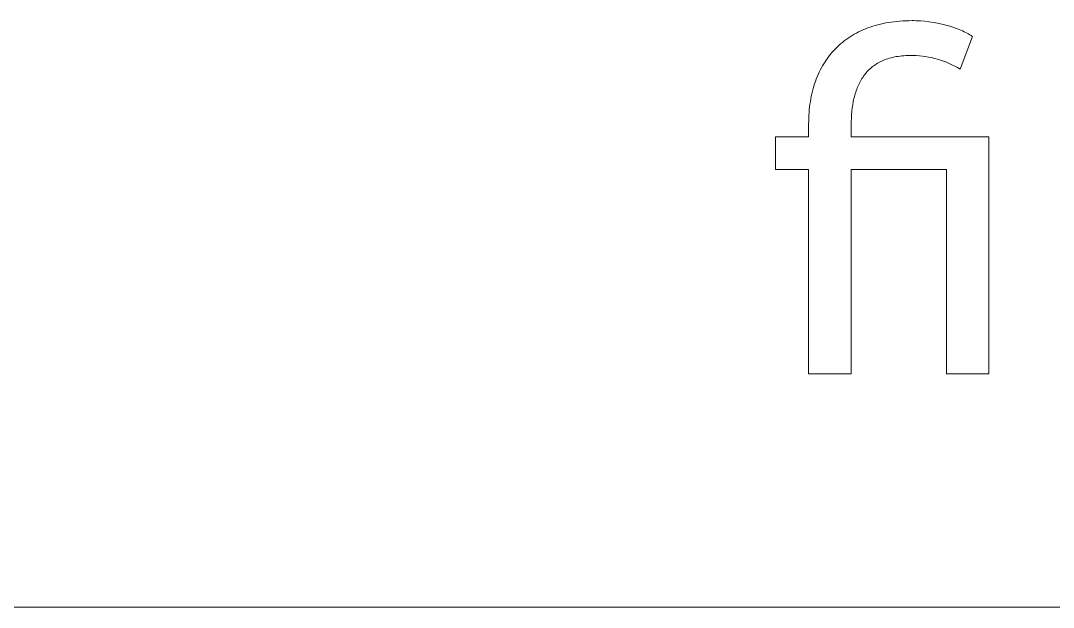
# Model space of a CAD drawing. Header units: millimetres. Extents: x -2542 to 6192, y -257 to 5845.
# Drawn here: x 3747.4 to 3931.6, y -256.6 to -151.9 of the extents above; entities that cross this region are included whole.
import ezdxf

# ---------------------------------------------------------------- set-up
doc = ezdxf.new("R2010")
doc.units = ezdxf.units.MM
doc.header["$MEASUREMENT"] = 0
doc.layers.add('Domyślny', color=7, linetype='Continuous', true_color=0x000000)

msp = doc.modelspace()

# ---------------------------------------------------------------- linework, layer by layer
at = {"layer": 'Domyślny', "color": 18, "lineweight": 15, "true_color": 0x000000}
for p, q in [((3899.43, -152.92), (3899.88, -152.78)), ((3899.88, -152.78), (3900.34, -152.65)), ((3900.34, -152.65), (3900.8, -152.54)), ((3900.8, -152.54), (3901.27, -152.43)), ((3901.27, -152.43), (3901.75, -152.33)), ((3901.75, -152.33), (3902.24, -152.24)), ((3902.24, -152.24), (3902.74, -152.17)), ((3902.74, -152.17), (3903.25, -152.1)), ((3903.25, -152.1), (3903.76, -152.04)), ((3903.76, -152.04), (3904.28, -152)), ((3904.28, -152), (3904.81, -151.96)), ((3904.81, -151.96), (3905.35, -151.93)), ((3905.35, -151.93), (3905.89, -151.92)), ((3905.89, -151.92), (3906.44, -151.91)), ((3906.44, -151.91), (3906.82, -151.91)), ((3906.82, -151.91), (3907.19, -151.93)), ((3907.19, -151.93), (3907.95, -151.97)), ((3907.95, -151.97), (3908.72, -152.03)), ((3908.72, -152.03), (3909.49, -152.13)), ((3909.49, -152.13), (3910.25, -152.24)), ((3910.25, -152.24), (3911.01, -152.38)), ((3911.01, -152.38), (3911.76, -152.54)), ((3911.76, -152.54), (3912.49, -152.72)), ((3912.49, -152.72), (3913.2, -152.92)), ((3895.39, -154.79), (3895.76, -154.56)), ((3895.76, -154.56), (3896.13, -154.34)), ((3896.13, -154.34), (3896.52, -154.13)), ((3896.52, -154.13), (3896.91, -153.93)), ((3896.91, -153.93), (3897.31, -153.74)), ((3897.31, -153.74), (3897.72, -153.56)), ((3897.72, -153.56), (3898.13, -153.38)), ((3898.13, -153.38), (3898.56, -153.22)), ((3898.56, -153.22), (3898.99, -153.06)), ((3898.99, -153.06), (3899.43, -152.92)), ((3913.2, -152.92), (3913.88, -153.14)), ((3913.88, -153.14), (3914.22, -153.25)), ((3914.22, -153.25), (3914.54, -153.37)), ((3914.54, -153.37), (3914.85, -153.49)), ((3914.85, -153.49), (3915.16, -153.62)), ((3915.16, -153.62), (3915.45, -153.75)), ((3915.45, -153.75), (3915.74, -153.88)), ((3915.74, -153.88), (3916.01, -154.01)), ((3916.01, -154.01), (3916.28, -154.15)), ((3916.28, -154.15), (3916.53, -154.29)), ((3916.53, -154.29), (3916.77, -154.44)), ((3916.77, -154.44), (3916.88, -154.51)), ((3916.88, -154.51), (3916.99, -154.58)), ((3916.99, -154.58), (3917.1, -154.66)), ((3917.1, -154.66), (3917.2, -154.73)), ((3893.07, -156.63), (3893.38, -156.35)), ((3893.38, -156.35), (3893.69, -156.07)), ((3893.69, -156.07), (3894.02, -155.79)), ((3894.02, -155.79), (3894.35, -155.53)), ((3894.35, -155.53), (3894.69, -155.28)), ((3894.69, -155.28), (3895.04, -155.03)), ((3895.04, -155.03), (3895.39, -154.79)), ((3917.2, -154.73), (3915.02, -160.58)), ((3891.42, -158.54), (3891.67, -158.2)), ((3891.67, -158.2), (3891.93, -157.87)), ((3891.93, -157.87), (3892.21, -157.55)), ((3892.21, -157.55), (3892.49, -157.24)), ((3892.49, -157.24), (3892.77, -156.93)), ((3892.77, -156.93), (3893.07, -156.63)), ((3903.31, -158.39), (3903, -158.46)), ((3903.63, -158.33), (3903.31, -158.39)), ((3903.96, -158.28), (3903.63, -158.33)), ((3904.3, -158.24), (3903.96, -158.28)), ((3904.64, -158.2), (3904.3, -158.24)), ((3904.99, -158.17), (3904.64, -158.2)), ((3905.35, -158.15), (3904.99, -158.17)), ((3905.72, -158.14), (3905.35, -158.15)), ((3906.09, -158.14), (3905.72, -158.14)), ((3906.65, -158.13), (3906.09, -158.14)), ((3907.2, -158.15), (3906.65, -158.13)), ((3907.75, -158.18), (3907.2, -158.15)), ((3908.3, -158.24), (3907.75, -158.18)), ((3908.85, -158.31), (3908.3, -158.24)), ((3909.39, -158.4), (3908.85, -158.31)), ((3909.93, -158.51), (3909.39, -158.4)), ((3890.28, -160.34), (3890.49, -159.96)), ((3890.49, -159.96), (3890.71, -159.6)), ((3890.71, -159.6), (3890.94, -159.24)), ((3890.94, -159.24), (3891.17, -158.88)), ((3891.17, -158.88), (3891.42, -158.54)), ((3899.41, -160.12), (3899.21, -160.29)), ((3899.62, -159.96), (3899.41, -160.12)), ((3899.84, -159.8), (3899.62, -159.96)), ((3900.06, -159.66), (3899.84, -159.8)), ((3900.29, -159.51), (3900.06, -159.66)), ((3900.53, -159.38), (3900.29, -159.51)), ((3900.78, -159.25), (3900.53, -159.38)), ((3901.03, -159.13), (3900.78, -159.25)), ((3901.29, -159.01), (3901.03, -159.13)), ((3901.56, -158.9), (3901.29, -159.01)), ((3901.83, -158.8), (3901.56, -158.9)), ((3902.11, -158.7), (3901.83, -158.8)), ((3902.4, -158.61), (3902.11, -158.7)), ((3902.7, -158.53), (3902.4, -158.61)), ((3903, -158.46), (3902.7, -158.53)), ((3910.47, -158.64), (3909.93, -158.51)), ((3911, -158.78), (3910.47, -158.64)), ((3911.53, -158.95), (3911, -158.78)), ((3912.05, -159.13), (3911.53, -158.95)), ((3912.57, -159.33), (3912.05, -159.13)), ((3913.07, -159.54), (3912.57, -159.33)), ((3913.57, -159.78), (3913.07, -159.54)), ((3914.07, -160.03), (3913.57, -159.78)), ((3914.55, -160.29), (3914.07, -160.03)), ((3889.37, -162.33), (3889.54, -161.91)), ((3889.54, -161.91), (3889.71, -161.51)), ((3889.71, -161.51), (3889.89, -161.11)), ((3889.89, -161.11), (3890.08, -160.72)), ((3890.08, -160.72), (3890.28, -160.34)), ((3897.65, -162.03), (3897.51, -162.25)), ((3897.8, -161.81), (3897.65, -162.03)), ((3897.96, -161.6), (3897.8, -161.81)), ((3898.12, -161.4), (3897.96, -161.6)), ((3898.28, -161.2), (3898.12, -161.4)), ((3898.45, -161.01), (3898.28, -161.2)), ((3898.63, -160.82), (3898.45, -161.01)), ((3898.82, -160.63), (3898.63, -160.82)), ((3899.01, -160.46), (3898.82, -160.63)), ((3899.21, -160.29), (3899.01, -160.46)), ((3915.02, -160.58), (3914.55, -160.29)), ((3888.81, -164.04), (3888.93, -163.6)), ((3888.93, -163.6), (3889.07, -163.17)), ((3889.07, -163.17), (3889.22, -162.75)), ((3889.22, -162.75), (3889.37, -162.33)), ((3896.67, -163.91), (3896.58, -164.16)), ((3896.78, -163.66), (3896.67, -163.91)), ((3896.89, -163.41), (3896.78, -163.66)), ((3897, -163.17), (3896.89, -163.41)), ((3897.12, -162.93), (3897, -163.17)), ((3897.24, -162.7), (3897.12, -162.93)), ((3897.38, -162.47), (3897.24, -162.7)), ((3897.51, -162.25), (3897.38, -162.47)), ((3888.39, -165.87), (3888.48, -165.4)), ((3888.48, -165.4), (3888.58, -164.94)), ((3888.58, -164.94), (3888.69, -164.49)), ((3888.69, -164.49), (3888.81, -164.04)), ((3896.09, -165.77), (3896.03, -166.05)), ((3896.16, -165.49), (3896.09, -165.77)), ((3896.24, -165.22), (3896.16, -165.49)), ((3896.31, -164.95), (3896.24, -165.22)), ((3896.4, -164.68), (3896.31, -164.95)), ((3896.48, -164.42), (3896.4, -164.68)), ((3896.58, -164.16), (3896.48, -164.42)), ((3888.12, -167.8), (3888.18, -167.31)), ((3888.18, -167.31), (3888.24, -166.82)), ((3888.24, -166.82), (3888.31, -166.34)), ((3888.31, -166.34), (3888.39, -165.87)), ((3895.78, -167.49), (3895.71, -168.08)), ((3895.87, -166.9), (3895.78, -167.49)), ((3895.97, -166.33), (3895.87, -166.9)), ((3896.03, -166.05), (3895.97, -166.33)), ((3888.01, -169.83), (3888.02, -169.31)), ((3888.02, -169.31), (3888.05, -168.8)), ((3888.05, -168.8), (3888.08, -168.3)), ((3888.08, -168.3), (3888.12, -167.8)), ((3895.62, -169.3), (3895.6, -169.92)), ((3895.66, -168.69), (3895.62, -169.3)), ((3895.71, -168.08), (3895.66, -168.69)), ((3888, -170.35), (3888.01, -169.83)), ((3888, -172.62), (3888, -170.35)), ((3895.6, -169.92), (3895.6, -170.55)), ((3895.6, -170.55), (3895.6, -172.62)), ((3882.07, -178.49), (3882.07, -172.62)), ((3882.07, -172.62), (3888, -172.62)), ((3895.6, -172.62), (3920.17, -172.62)), ((3920.17, -172.62), (3920.17, -214.94)), ((3888, -178.49), (3882.07, -178.49)), ((3888, -214.94), (3888, -178.49)), ((3912.58, -178.49), (3895.6, -178.49)), ((3895.6, -178.49), (3895.6, -214.94)), ((3912.58, -214.94), (3912.58, -178.49)), ((3895.6, -214.94), (3888, -214.94)), ((3920.17, -214.94), (3912.58, -214.94)), ((6183.9, -256.57), (-2541.7, -256.57)), ((6183.9, -256.57), (2891.58, -256.57))]:
    msp.add_line(p, q, dxfattribs=at)

doc.saveas('drawing.dxf')
